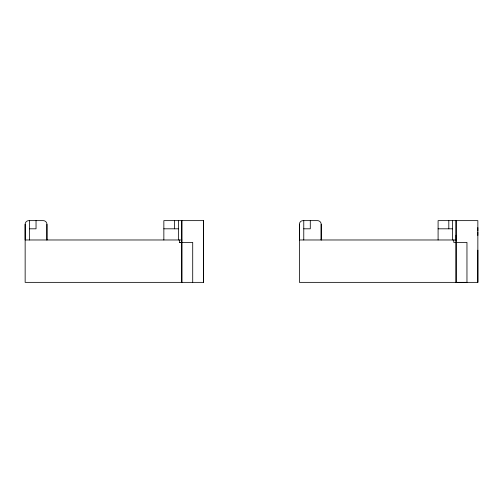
<?xml version="1.0" encoding="UTF-8"?>
<svg xmlns="http://www.w3.org/2000/svg" width="503" height="503" viewBox="0 0 503 503"><rect width="100%" height="100%" fill="white"/><g stroke="black" fill="none" stroke-linecap="round" stroke-linejoin="round"><path stroke-width="0.75" d="M46.93 224.269L46.93 239.975L46.93 224.269A3.628 3.628 0 0 0 43.302 220.641L28.778 220.641A3.628 3.628 0 0 0 25.15 224.269L25.15 282.359L203.602 282.359L203.602 220.641L163.852 220.641L163.852 239.975M321.178 224.269L321.178 239.975L321.178 224.269A3.628 3.628 0 0 0 317.55 220.641L303.026 220.641A3.628 3.628 0 0 0 299.398 224.269L299.398 282.359L477.85 282.359L477.85 250.173M456.07 282.359L456.07 220.641L456.07 282.359L466.96 282.359L466.96 242.421L453.756 242.421L453.756 239.975M477.85 235.498L477.85 232.122M477.85 230.94L477.85 227.563M29.52 228.808L36.04 228.808L36.04 220.641M163.852 228.808L178.37 228.808M303.768 228.808L310.288 228.808L310.288 220.641M438.094 228.808L452.618 228.808M181.822 239.975L25.15 239.975L25.15 224.269M456.07 239.975L299.398 239.975L299.398 224.269M179.508 239.975L179.508 242.421L181.822 242.421M179.508 242.421L192.712 242.421L192.712 282.359M477.85 282.359L477.85 220.641L438.094 220.641L438.094 239.975M452.618 220.641L452.618 239.975M448.808 220.641L448.808 228.808M303.768 220.641L303.768 239.975M203.602 220.641L203.602 282.359M178.37 220.641L178.37 239.975M174.56 220.641L174.56 228.808M29.52 220.641L29.52 239.975M456.07 235.259A7.243 0.314 86.6 0 1 456.07 238.573M181.822 220.641L181.822 282.359L181.822 220.641"/></g></svg>
